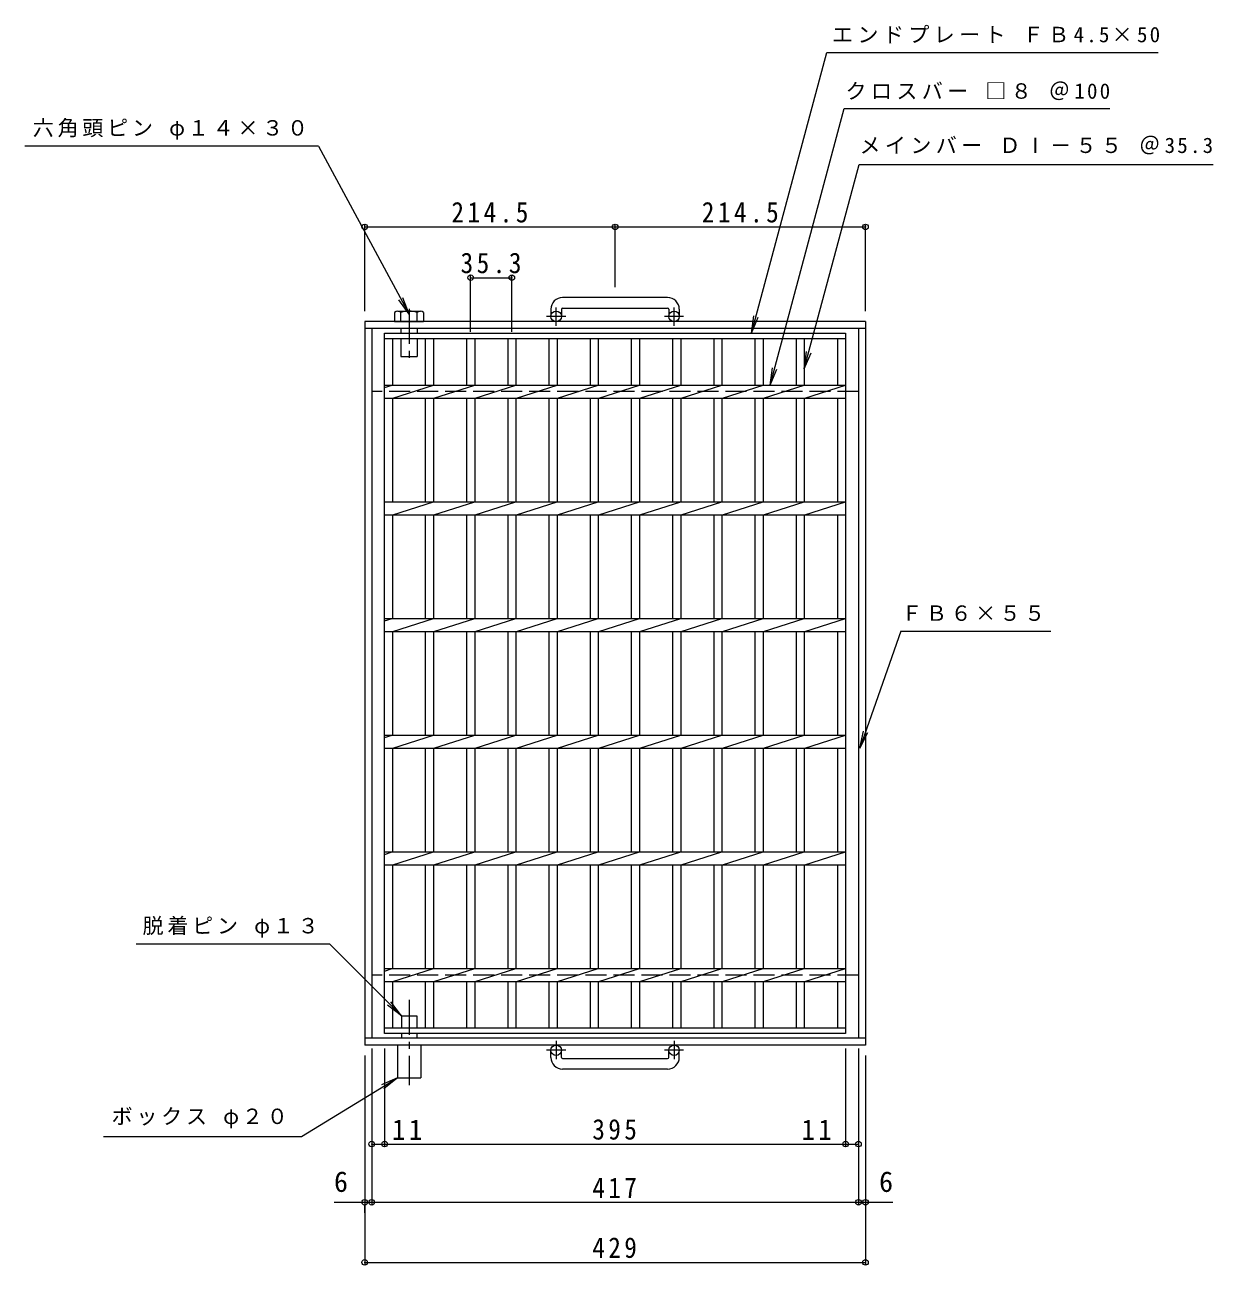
# Model space of a CAD drawing. Units: millimetres, scale not verified. Extents: x -909 to 1035, y -823 to 810.
# Drawn here: x -909 to 109, y -253 to 810 of the extents above; entities that cross this region are included whole.
import ezdxf
from ezdxf.enums import TextEntityAlignment as Align

# ---------------------------------------------------------------- set-up
doc = ezdxf.new("R2010")
doc.units = ezdxf.units.MM
doc.header["$LTSCALE"] = 6
doc.header["$PDMODE"] = 32
doc.header["$PDSIZE"] = 4.8
doc.linetypes.add('CHAIN1', pattern=[8, 5, -1, 1, -1])
doc.linetypes.add('DASHED3', pattern=[4, 3, -1])
for name, color, linetype, lineweight in [('A-1_ピット', 2, 'Continuous', 9), ('A-2_蓋', 3, 'Continuous', 9), ('A-4_寸法', 7, 'Continuous', 9), ('A-5_仕様文', 7, 'Continuous', 9), ('A-9_ｸｯｼｮﾝ材', 4, 'Continuous', 9)]:
    doc.layers.add(name, color=color, linetype=linetype, lineweight=lineweight)
doc.styles.add('ＭＳ ゴシック', font='')
doc.styles.get('ＭＳ ゴシック').set_extended_font_data('MS Gothic')

msp = doc.modelspace()

# ---------------------------------------------------------------- linework, layer by layer
at = {"layer": 'A-1_ピット'}
for p, q in [((-358.321, 576.062), (-448.321, 576.062)), ((-458.321, 566.062), (-458.321, 559.962)), ((-449.321, 566.062), (-449.321, 559.962)), ((-448.321, 567.062), (-358.321, 567.062)), ((-357.321, 566.062), (-357.321, 559.962)), ((-348.321, 566.062), (-348.321, 559.962)), ((-188.821, 555.462), (-617.821, 555.462)), ((-617.821, 555.462), (-617.821, -64.538)), ((-188.821, 555.462), (-188.821, -64.538)), ((-188.821, 549.462), (-617.821, 549.462)), ((-611.821, 549.462), (-611.821, -58.538)), ((-194.821, 549.462), (-194.821, -58.538)), ((-188.821, -58.538), (-617.821, -58.538)), ((-188.821, -64.538), (-617.821, -64.538)), ((-458.321, -75.138), (-458.321, -69.038)), ((-449.321, -75.138), (-449.321, -69.038)), ((-357.321, -75.138), (-357.321, -69.038)), ((-348.321, -75.138), (-348.321, -69.038)), ((-448.321, -76.138), (-358.321, -76.138)), ((-358.321, -85.138), (-448.321, -85.138))]:
    msp.add_line(p, q, dxfattribs=at)
at = {"layer": 'A-1_ピット', "linetype": 'CHAIN1'}
for p, q in [((-453.821, 551.855), (-453.821, 567.452)), ((-352.821, 551.855), (-352.821, 567.452)), ((-445.658, 559.962), (-462.065, 559.962)), ((-344.658, 559.962), (-361.065, 559.962)), ((-453.821, -60.931), (-453.821, -76.528)), ((-352.821, -60.931), (-352.821, -76.528)), ((-445.658, -69.038), (-462.065, -69.038)), ((-344.658, -69.038), (-361.065, -69.038))]:
    msp.add_line(p, q, dxfattribs=at)
at = {"layer": 'A-1_ピット', "linetype": 'DASHED3'}
for p, q in [((-194.821, 495.463), (-611.821, 495.463)), ((-194.821, -4.538), (-611.821, -4.538))]:
    msp.add_line(p, q, dxfattribs=at)
at = {"layer": 'A-1_ピット'}
for centre in [(-453.821, 559.962), (-352.821, 559.962), (-453.821, -69.038), (-352.821, -69.038)]:
    msp.add_circle(centre, 4.5, dxfattribs=at)
for centre, radius, start, end in [((-448.321, 566.062), 10, 90, 180), ((-358.321, 566.062), 10, 0, 90), ((-448.321, 566.062), 1, 90, 180), ((-358.321, 566.062), 1, 0, 90), ((-448.321, -75.138), 10, 180, 270), ((-448.321, -75.138), 1, 180, 270), ((-358.321, -75.138), 10, 270, 0), ((-358.321, -75.138), 1, 270, 0)]:
    msp.add_arc(centre, radius, start, end, dxfattribs=at)
at = {"layer": 'A-2_蓋'}
for p, q in [((-600.821, -54.538), (-600.821, 545.462)), ((-600.821, 545.462), (-205.821, 545.462)), ((-205.821, 545.462), (-205.821, -54.538)), ((-600.821, 540.962), (-205.821, 540.962)), ((-593.821, 500.962), (-593.821, 540.962)), ((-565.921, 540.962), (-565.921, 500.962)), ((-558.921, 540.962), (-558.921, 500.962)), ((-530.621, 540.962), (-530.621, 500.962)), ((-523.621, 540.962), (-523.621, 500.962)), ((-495.32, 540.962), (-495.32, 500.962)), ((-488.32, 540.962), (-488.32, 500.962)), ((-460.021, 540.962), (-460.021, 500.962)), ((-453.021, 540.962), (-453.021, 500.962)), ((-424.721, 540.962), (-424.721, 500.962)), ((-417.721, 540.962), (-417.721, 500.962)), ((-389.42, 540.962), (-389.42, 500.962)), ((-382.42, 540.962), (-382.42, 500.962)), ((-354.12, 540.962), (-354.12, 500.962)), ((-347.12, 540.962), (-347.12, 500.962)), ((-318.82, 540.962), (-318.82, 500.962)), ((-311.82, 540.962), (-311.82, 500.962)), ((-283.52, 540.962), (-283.52, 500.962)), ((-276.52, 540.962), (-276.52, 500.962)), ((-248.22, 540.962), (-248.22, 500.962)), ((-241.22, 540.962), (-241.22, 500.962)), ((-212.821, 540.962), (-212.821, 500.962)), ((-600.821, 498.882), (-594.221, 500.962)), ((-600.821, 500.962), (-205.821, 500.962)), ((-593.821, 489.963), (-558.921, 500.962)), ((-558.521, 489.963), (-523.621, 500.962)), ((-523.221, 489.963), (-488.321, 500.962)), ((-487.921, 489.963), (-453.021, 500.962)), ((-452.621, 489.963), (-417.721, 500.962)), ((-417.321, 489.963), (-382.421, 500.962)), ((-382.021, 489.963), (-347.121, 500.962)), ((-346.72, 489.963), (-311.82, 500.962)), ((-311.42, 489.963), (-276.52, 500.962)), ((-276.12, 489.963), (-241.22, 500.962)), ((-240.82, 489.963), (-205.92, 500.962)), ((-600.821, 489.963), (-205.821, 489.963)), ((-593.821, 400.962), (-593.821, 489.963)), ((-565.921, 489.963), (-565.921, 400.962)), ((-558.921, 489.963), (-558.921, 400.962)), ((-530.621, 489.963), (-530.621, 400.962)), ((-523.621, 489.963), (-523.621, 400.962)), ((-495.32, 489.963), (-495.32, 400.962)), ((-488.32, 489.963), (-488.32, 400.962)), ((-460.021, 489.963), (-460.021, 400.962)), ((-453.021, 489.963), (-453.021, 400.962)), ((-424.721, 489.963), (-424.721, 400.962)), ((-417.721, 489.963), (-417.721, 400.962)), ((-389.42, 489.963), (-389.42, 400.962)), ((-382.42, 489.963), (-382.42, 400.962)), ((-354.12, 489.963), (-354.12, 400.962)), ((-347.12, 489.963), (-347.12, 400.962)), ((-318.82, 489.963), (-318.82, 400.962)), ((-311.82, 489.963), (-311.82, 400.962)), ((-283.52, 489.963), (-283.52, 400.962)), ((-276.52, 489.963), (-276.52, 400.962)), ((-248.22, 489.963), (-248.22, 400.962)), ((-241.22, 489.963), (-241.22, 400.962)), ((-212.821, 489.963), (-212.821, 400.962)), ((-600.821, 400.962), (-205.821, 400.962)), ((-593.821, 389.963), (-558.921, 400.962)), ((-558.521, 389.963), (-523.621, 400.962)), ((-523.221, 389.963), (-488.321, 400.962)), ((-487.921, 389.963), (-453.021, 400.962)), ((-452.621, 389.963), (-417.721, 400.962)), ((-417.321, 389.963), (-382.421, 400.962)), ((-382.021, 389.963), (-347.121, 400.962)), ((-346.72, 389.963), (-311.82, 400.962)), ((-311.42, 389.963), (-276.52, 400.962)), ((-276.12, 389.963), (-241.22, 400.962)), ((-240.82, 389.963), (-205.92, 400.962)), ((-600.821, 389.963), (-205.821, 389.963)), ((-593.821, 300.962), (-593.821, 389.963)), ((-565.921, 389.963), (-565.921, 300.962)), ((-558.921, 389.963), (-558.921, 300.962)), ((-530.621, 389.963), (-530.621, 300.962)), ((-523.621, 389.963), (-523.621, 300.962)), ((-495.32, 389.963), (-495.32, 300.962)), ((-488.32, 389.963), (-488.32, 300.962)), ((-460.021, 389.963), (-460.021, 300.962)), ((-453.021, 389.963), (-453.021, 300.962)), ((-424.721, 389.963), (-424.721, 300.962)), ((-417.721, 389.963), (-417.721, 300.962)), ((-389.42, 389.963), (-389.42, 300.962)), ((-382.42, 389.963), (-382.42, 300.962)), ((-354.12, 389.963), (-354.12, 300.962)), ((-347.12, 389.963), (-347.12, 300.962)), ((-318.82, 389.963), (-318.82, 300.962)), ((-311.82, 389.963), (-311.82, 300.962)), ((-283.52, 389.963), (-283.52, 300.962)), ((-276.52, 389.963), (-276.52, 300.962)), ((-248.22, 389.963), (-248.22, 300.962)), ((-241.22, 389.963), (-241.22, 300.962)), ((-212.821, 389.963), (-212.821, 300.962)), ((-600.821, 298.882), (-594.221, 300.962)), ((-600.821, 300.962), (-205.821, 300.962)), ((-593.821, 289.963), (-558.921, 300.962)), ((-558.521, 289.963), (-523.621, 300.962)), ((-523.221, 289.963), (-488.321, 300.962)), ((-487.921, 289.963), (-453.021, 300.962)), ((-452.621, 289.963), (-417.721, 300.962)), ((-417.321, 289.963), (-382.421, 300.962)), ((-382.021, 289.963), (-347.121, 300.962)), ((-346.72, 289.963), (-311.82, 300.962)), ((-311.42, 289.963), (-276.52, 300.962)), ((-276.12, 289.963), (-241.22, 300.962)), ((-240.82, 289.963), (-205.92, 300.962)), ((-600.821, 289.963), (-205.821, 289.963)), ((-593.821, 200.962), (-593.821, 289.963)), ((-565.921, 289.963), (-565.921, 200.962)), ((-558.921, 289.963), (-558.921, 200.962)), ((-530.621, 289.963), (-530.621, 200.962)), ((-523.621, 289.963), (-523.621, 200.962)), ((-495.32, 289.963), (-495.32, 200.962)), ((-488.32, 289.963), (-488.32, 200.962)), ((-460.021, 289.963), (-460.021, 200.962)), ((-453.021, 289.963), (-453.021, 200.962)), ((-424.721, 289.963), (-424.721, 200.962)), ((-417.721, 289.963), (-417.721, 200.962)), ((-389.42, 289.963), (-389.42, 200.962)), ((-382.42, 289.963), (-382.42, 200.962)), ((-354.12, 289.963), (-354.12, 200.962)), ((-347.12, 289.963), (-347.12, 200.962)), ((-318.82, 289.963), (-318.82, 200.962)), ((-311.82, 289.963), (-311.82, 200.962)), ((-283.52, 289.963), (-283.52, 200.962)), ((-276.52, 289.963), (-276.52, 200.962)), ((-248.22, 289.963), (-248.22, 200.962)), ((-241.22, 289.963), (-241.22, 200.962)), ((-212.821, 289.963), (-212.821, 200.962)), ((-600.821, 198.882), (-594.221, 200.962)), ((-600.821, 200.962), (-205.821, 200.962)), ((-593.821, 189.963), (-558.921, 200.962)), ((-558.521, 189.963), (-523.621, 200.962)), ((-523.221, 189.963), (-488.321, 200.962)), ((-487.921, 189.963), (-453.021, 200.962)), ((-452.621, 189.963), (-417.721, 200.962)), ((-417.321, 189.963), (-382.421, 200.962)), ((-382.021, 189.963), (-347.121, 200.962)), ((-346.72, 189.963), (-311.82, 200.962)), ((-311.42, 189.963), (-276.52, 200.962)), ((-276.12, 189.963), (-241.22, 200.962)), ((-240.82, 189.963), (-205.92, 200.962)), ((-600.821, 189.963), (-205.821, 189.963)), ((-593.821, 100.962), (-593.821, 189.963)), ((-565.921, 189.963), (-565.921, 100.962)), ((-558.921, 189.963), (-558.921, 100.962)), ((-530.621, 189.963), (-530.621, 100.962)), ((-523.621, 189.963), (-523.621, 100.962)), ((-495.32, 189.963), (-495.32, 100.962)), ((-488.32, 189.963), (-488.32, 100.962)), ((-460.021, 189.963), (-460.021, 100.962)), ((-453.021, 189.963), (-453.021, 100.962)), ((-424.721, 189.963), (-424.721, 100.962)), ((-417.721, 189.963), (-417.721, 100.962)), ((-389.42, 189.963), (-389.42, 100.962)), ((-382.42, 189.963), (-382.42, 100.962)), ((-354.12, 189.963), (-354.12, 100.962)), ((-347.12, 189.963), (-347.12, 100.962)), ((-318.82, 189.963), (-318.82, 100.962)), ((-311.82, 189.963), (-311.82, 100.962)), ((-283.52, 189.963), (-283.52, 100.962)), ((-276.52, 189.963), (-276.52, 100.962)), ((-248.22, 189.963), (-248.22, 100.962)), ((-241.22, 189.963), (-241.22, 100.962)), ((-212.821, 189.963), (-212.821, 100.962)), ((-600.821, 98.882), (-594.221, 100.962)), ((-600.821, 100.962), (-205.821, 100.962)), ((-593.821, 89.963), (-558.921, 100.962)), ((-558.521, 89.963), (-523.621, 100.962)), ((-523.221, 89.963), (-488.321, 100.962)), ((-487.921, 89.963), (-453.021, 100.962)), ((-452.621, 89.963), (-417.721, 100.962)), ((-417.321, 89.963), (-382.421, 100.962)), ((-382.021, 89.963), (-347.121, 100.962)), ((-346.72, 89.963), (-311.82, 100.962)), ((-311.42, 89.963), (-276.52, 100.962)), ((-276.12, 89.963), (-241.22, 100.962)), ((-240.82, 89.963), (-205.92, 100.962)), ((-600.821, 89.963), (-205.821, 89.963)), ((-593.821, 0.962), (-593.821, 89.963)), ((-565.921, 89.963), (-565.921, 0.962)), ((-558.921, 89.963), (-558.921, 0.962)), ((-530.621, 89.963), (-530.621, 0.962)), ((-523.621, 89.963), (-523.621, 0.962)), ((-495.32, 89.963), (-495.32, 0.962)), ((-488.32, 89.963), (-488.32, 0.962)), ((-460.021, 89.963), (-460.021, 0.962)), ((-453.021, 89.963), (-453.021, 0.962)), ((-424.721, 89.963), (-424.721, 0.962)), ((-417.721, 89.963), (-417.721, 0.962)), ((-389.42, 89.963), (-389.42, 0.962)), ((-382.42, 89.963), (-382.42, 0.962)), ((-354.12, 89.963), (-354.12, 0.962)), ((-347.12, 89.963), (-347.12, 0.962)), ((-318.82, 89.963), (-318.82, 0.962)), ((-311.82, 89.963), (-311.82, 0.962)), ((-283.52, 89.963), (-283.52, 0.962)), ((-276.52, 89.963), (-276.52, 0.962)), ((-248.22, 89.963), (-248.22, 0.962)), ((-241.22, 89.963), (-241.22, 0.962)), ((-212.821, 89.963), (-212.821, 0.962)), ((-600.821, -1.118), (-594.221, 0.962)), ((-600.821, 0.962), (-205.821, 0.962)), ((-593.821, -10.038), (-558.921, 0.962)), ((-558.521, -10.038), (-523.621, 0.962)), ((-523.221, -10.038), (-488.321, 0.962)), ((-487.921, -10.038), (-453.021, 0.962)), ((-452.621, -10.038), (-417.721, 0.962)), ((-417.321, -10.038), (-382.421, 0.962)), ((-382.021, -10.038), (-347.121, 0.962)), ((-346.72, -10.038), (-311.82, 0.962)), ((-311.42, -10.038), (-276.52, 0.962)), ((-276.12, -10.038), (-241.22, 0.962)), ((-240.82, -10.038), (-205.92, 0.962)), ((-600.821, -10.038), (-205.821, -10.038)), ((-593.821, -50.038), (-593.821, -10.038)), ((-565.921, -10.038), (-565.921, -50.038)), ((-558.921, -10.038), (-558.921, -50.038)), ((-530.621, -10.038), (-530.621, -50.038)), ((-523.621, -10.038), (-523.621, -50.038)), ((-495.32, -10.038), (-495.32, -50.038)), ((-488.32, -10.038), (-488.32, -50.038)), ((-460.021, -10.038), (-460.021, -50.038)), ((-453.021, -10.038), (-453.021, -50.038)), ((-424.721, -10.038), (-424.721, -50.038)), ((-417.721, -10.038), (-417.721, -50.038)), ((-389.42, -10.038), (-389.42, -50.038)), ((-382.42, -10.038), (-382.42, -50.038)), ((-354.12, -10.038), (-354.12, -50.038)), ((-347.12, -10.038), (-347.12, -50.038)), ((-318.82, -10.038), (-318.82, -50.038)), ((-311.82, -10.038), (-311.82, -50.038)), ((-283.52, -10.038), (-283.52, -50.038)), ((-276.52, -10.038), (-276.52, -50.038)), ((-248.22, -10.038), (-248.22, -50.038)), ((-241.22, -10.038), (-241.22, -50.038)), ((-212.821, -10.038), (-212.821, -50.038)), ((-205.821, -50.038), (-600.821, -50.038)), ((-205.821, -54.538), (-600.821, -54.538))]:
    msp.add_line(p, q, dxfattribs=at)
at = {"layer": 'A-4_寸法'}
for p, q in [((-617.821, 564.462), (-617.821, 638.383)), ((-403.321, 585.062), (-403.321, 638.383)), ((-188.821, 564.462), (-188.821, 638.383)), ((-617.821, 636.583), (-403.321, 636.583)), ((-403.321, 636.583), (-188.821, 636.583)), ((-527.121, 546.672), (-527.121, 594.914)), ((-527.121, 593.114), (-491.82, 593.114)), ((-491.82, 546.672), (-491.82, 594.914)), ((-617.821, -73.538), (-617.821, -252.646)), ((-611.821, -67.538), (-611.821, -201.114)), ((-600.821, -67.538), (-600.821, -151.245)), ((-205.821, -67.538), (-205.821, -151.245)), ((-194.821, -67.538), (-194.821, -201.114)), ((-188.821, -73.538), (-188.821, -252.646)), ((-643.984, -199.315), (-611.821, -199.315)), ((-617.821, -208.315), (-617.821, -201.114)), ((-611.821, -199.315), (-194.821, -199.315)), ((-194.821, -199.315), (-165.446, -199.315)), ((-617.821, -250.846), (-188.821, -250.846))]:
    msp.add_line(p, q, dxfattribs=at)
msp.add_lwpolyline([(-611.821, -149.445), (-600.821, -149.445), (-205.821, -149.445), (-194.821, -149.445)], dxfattribs=at)
for p in [(-617.821, 636.583), (-403.321, 636.583), (-188.821, 636.583), (-527.121, 593.114), (-491.82, 593.114), (-611.821, -149.445), (-600.821, -149.445), (-205.821, -149.445), (-194.821, -149.445), (-617.821, -199.315), (-611.821, -199.315), (-194.821, -199.315), (-188.821, -199.315), (-617.821, -250.846), (-188.821, -250.846)]:
    msp.add_point(p, dxfattribs=at)
at = {"layer": 'A-5_仕様文'}
for p, q in [((-657.576, 705.792), (-909.058, 705.792)), ((-657.576, 705.792), (-579.821, 561.862)), ((-241.22, 514.945), (-194.302, 690.044)), ((-194.302, 690.044), (109.09, 690.044)), ((-579.821, 561.862), (-585.167, 575.877)), ((-579.821, 561.862), (-588.612, 574.016)), ((-286.399, 545.462), (-284.441, 560.334)), ((-286.399, 545.462), (-280.659, 559.32)), ((-241.22, 514.945), (-239.262, 529.816)), ((-241.22, 514.945), (-235.479, 528.803)), ((-270.512, 500.962), (-268.554, 515.834)), ((-270.512, 500.962), (-264.771, 514.821)), ((-158.479, 290.116), (-30.058, 290.116)), ((-193.594, 189.79), (-186.833, 203.18)), ((-647.821, 21.962), (-813.645, 21.962)), ((-586.321, -39.538), (-647.821, 21.962)), ((-586.321, -39.538), (-598.221, -30.406)), ((-586.321, -39.538), (-595.453, -27.637)), ((-671.897, -142.857), (-589.821, -92.537)), ((-589.821, -92.537), (-603.523, -98.641)), ((-589.821, -92.537), (-601.476, -101.979)), ((-841.547, -142.857), (-671.897, -142.857))]:
    msp.add_line(p, q, dxfattribs=at)
for points in [[(-286.399, 545.462), (-221.935, 786.044), (61.91, 786.044)], [(-270.512, 500.962), (-206.986, 738.045), (20.659, 738.045)], [(-158.479, 290.116), (-193.594, 189.79), (-190.529, 204.474)]]:
    msp.add_lwpolyline(points, dxfattribs=at)
at = {"layer": 'A-9_ｸｯｼｮﾝ材'}
for p, q in [((-589.54, 564.423), (-570.101, 564.423)), ((-586.821, 555.462), (-586.821, 563.382)), ((-572.821, 555.462), (-572.821, 563.382)), ((-567.382, 563.382), (-567.382, 555.462)), ((-586.821, 549.462), (-586.821, 545.462)), ((-572.821, 549.462), (-572.821, 545.462)), ((-586.821, 540.962), (-586.821, 525.462)), ((-572.821, 540.962), (-572.821, 525.462)), ((-586.821, 525.462), (-572.821, 525.462)), ((-586.321, -39.538), (-573.321, -39.538)), ((-586.321, -39.538), (-586.321, -50.037)), ((-573.321, -39.538), (-573.321, -50.037)), ((-586.321, -54.537), (-586.321, -58.537)), ((-573.321, -54.537), (-573.321, -58.537)), ((-569.821, -64.537), (-569.821, -92.537))]:
    msp.add_line(p, q, dxfattribs=at)
at = {"layer": 'A-9_ｸｯｼｮﾝ材', "linetype": 'CHAIN1'}
for p, q in [((-579.821, 566.358), (-579.821, 520.001)), ((-579.821, -25.834), (-579.821, -99.029))]:
    msp.add_line(p, q, dxfattribs=at)
at = {"layer": 'A-9_ｸｯｼｮﾝ材'}
for points in [[(-592.26, 563.382), (-592.26, 555.462), (-567.382, 555.462)], [(-589.821, -64.537), (-589.821, -92.537), (-569.821, -92.537)]]:
    msp.add_lwpolyline(points, dxfattribs=at)
for centre, radius, start, end in [((-589.54, 560.349), 4.074, 48.12389, 131.8763), ((-579.821, 540.356), 24.066, 73.09029, 106.90971), ((-570.101, 560.349), 4.074, 48.1237, 131.87611)]:
    msp.add_arc(centre, radius, start, end, dxfattribs=at)

# ---------------------------------------------------------------- texts
at = {"layer": 'A-4_寸法', "color": 2, "style": 'ＭＳ ゴシック'}
for p in [(-644.176, -195.715), (-177.149, -195.715)]:
    msp.add_text('6', height=17.6, dxfattribs=at).set_placement(p, align=Align.BOTTOM_LEFT)
at = {"layer": 'A-4_寸法', "color": 2, "char_height": 17.6, "attachment_point": 7, "style": 'ＭＳ ゴシック'}
for s, insert in [('\\T1.28;\\W0.9;214.5', (-543.571, 640.183)), ('\\T1.28;\\W0.9;214.5', (-329.071, 640.183)), ('\\T1.28;\\W0.9;35.3', (-535.72, 596.714)), ('\\T1.27;\\W0.95;11', (-594.415, -145.845)), ('\\T1.27;\\W0.9;395', (-422.821, -145.845)), ('\\T1.27;\\W0.95;11', (-243.563, -145.845)), ('\\T1.27;\\W0.9;417', (-422.821, -195.714)), ('\\T1.27;\\W0.9;429', (-422.821, -247.246))]:
    msp.add_mtext(s, dxfattribs=dict(at, insert=insert))
at = {"layer": 'A-5_仕様文', "char_height": 13.2, "attachment_point": 7, "style": 'ＭＳ ゴシック'}
for s, insert in [('\\T1.21;エンドプレート\\~ＦＢ4.5×50', (-217.472, 794.101)), ('\\T1.21;クロスバー\\~□８\\~＠100', (-205.905, 745.232)), ('\\T1.18;六角頭ピン\\~φ１４×３０', (-902.26, 711.322)), ('\\T1.21;メインバー\\~ＤⅠ－５５\\~＠35.3', (-193.922, 698.727)), ('\\T1.17;ＦＢ６×５５', (-158.098, 298.799)), ('\\T1.18;脱着ピン\\~φ１３', (-808.16, 27.515)), ('\\T1.18;ボックス\\~φ２０', (-834.703, -135.84))]:
    msp.add_mtext(s, dxfattribs=dict(at, insert=insert))

doc.saveas('drawing.dxf')
